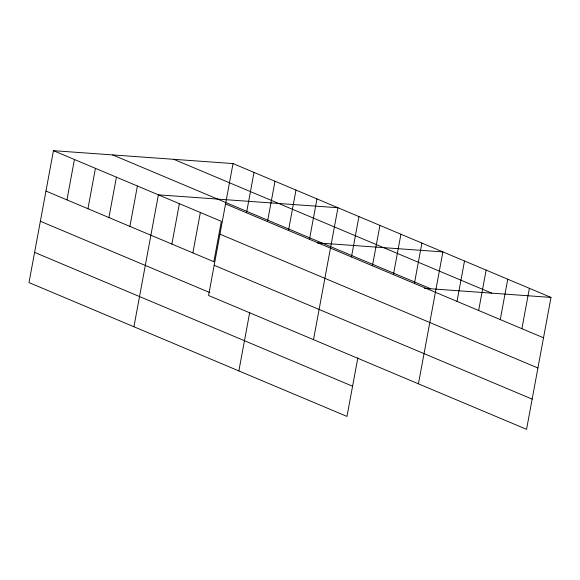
<?xml version="1.0" encoding="UTF-8"?>
<svg xmlns="http://www.w3.org/2000/svg" width="580" height="580" viewBox="0 0 580 580"><rect width="100%" height="100%" fill="white"/><g stroke="black" fill="none" stroke-linecap="round" stroke-linejoin="round"><path stroke-width="0.87" d="M233.022 163.575L208.575 295.495L526.553 429.33L551 297.41L233.022 163.575L53.447 150.669L29 282.59L346.978 416.425L357.853 357.766M66.954 199.89L74.436 159.507M87.935 208.72L95.424 168.338M108.924 217.558L116.413 177.168M129.913 226.388L137.395 186.006M133.929 326.757L158.383 194.837L337.951 207.742L313.505 339.662M171.883 244.057L179.372 203.667M192.872 252.887L200.354 212.505M246.522 212.795L254.011 172.405M238.866 370.924L249.741 312.265M267.51 221.625L274.993 181.243M288.499 230.456L295.981 190.073M309.481 239.293L316.97 198.904M351.458 256.954L358.94 216.572M372.44 265.792L379.929 225.402M393.428 274.623L400.918 234.24M414.417 283.461L421.899 243.071M418.441 383.822L442.888 251.901L317.188 242.875M457.025 301.39L464.507 261.007M478.645 310.488L486.134 270.106M500.272 319.594L507.754 279.205M521.891 328.693L529.38 288.303M424.4 288.311L551 297.41M173.761 159.319L491.738 293.146M112.709 154.932L430.686 288.76M225.54 203.957L543.518 337.792M53.447 150.669L221.343 221.335L213.861 261.725L45.965 191.059M219.936 234.168L537.914 368.003M214.172 265.292L532.15 399.12M40.368 221.263L209.873 292.61M34.597 252.387L352.575 386.222"/></g></svg>
